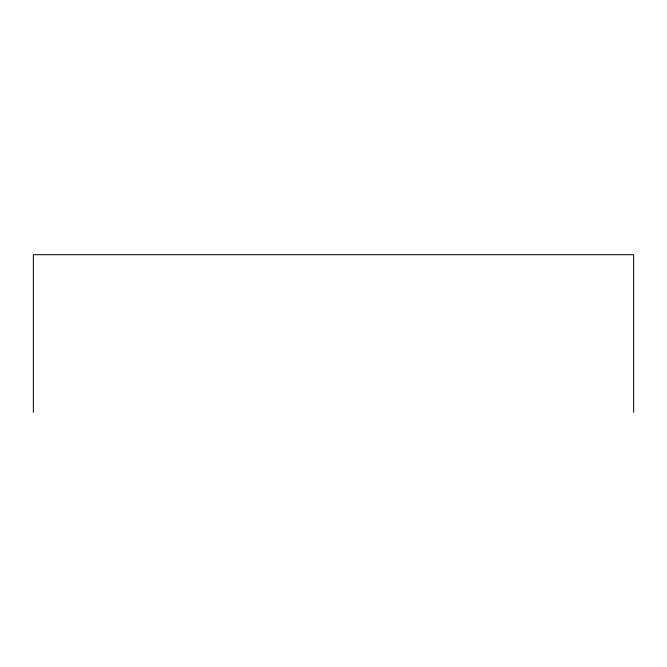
<?xml version="1.0" encoding="UTF-8"?>
<svg xmlns="http://www.w3.org/2000/svg" width="667" height="667" viewBox="0 0 667 667"><rect width="100%" height="100%" fill="white"/><g stroke="black" fill="none" stroke-linecap="round" stroke-linejoin="round"><path stroke-width="1" d="M633.65 412.298L633.65 254.702L33.35 254.702L33.35 412.298"/></g></svg>
